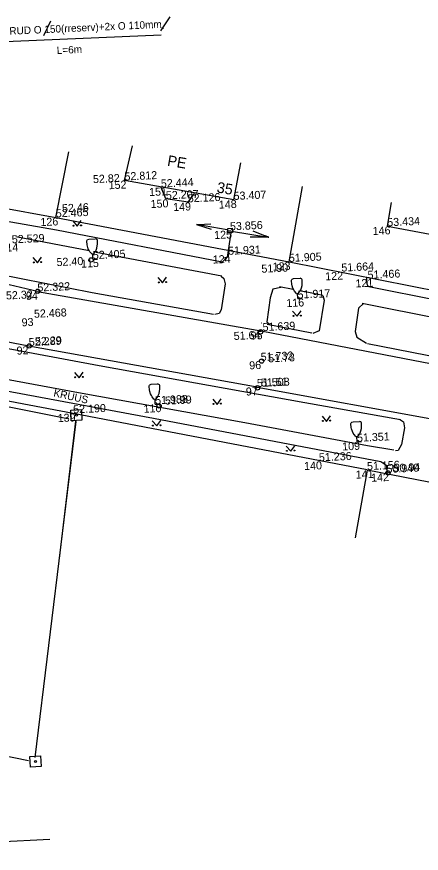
# Model space of a CAD drawing. Extents: x 640543 to 641010, y 6455892 to 6456340.
# Drawn here: x 640783.2 to 640820.9, y 6456186.4 to 6456264.4 of the extents above; entities that cross this region are included whole.
import ezdxf

# ---------------------------------------------------------------- set-up
doc = ezdxf.new("R2010")
doc.units = 0
for name, color, linetype in [('Level 1', 7, 'Continuous'), ('Level 10', 7, 'Continuous'), ('Level 21', 7, 'Continuous'), ('Level 28', 7, 'Continuous'), ('Level 3', 7, 'Continuous'), ('Level 30', 7, 'Continuous'), ('Level 40', 7, 'Continuous'), ('Level 41', 7, 'Continuous'), ('Level 57', 7, 'Continuous'), ('Level 58', 7, 'Continuous'), ('Level 59', 7, 'Continuous'), ('Level 60', 7, 'Continuous'), ('Level 62', 7, 'Continuous'), ('Level 63', 7, 'Continuous')]:
    doc.layers.add(name, color=color, linetype=linetype)

msp = doc.modelspace()

# ---------------------------------------------------------------- linework, layer by layer
at = {"layer": 'Level 1'}
for p, q in [((640797.457, 6456264.448), (640796.592, 6456263.141)), ((640786.312, 6456264.042), (640785.655, 6456262.676)), ((640779.577, 6456262.043), (640796.636, 6456262.751)), ((640793.237, 6456249.159), (640793.971, 6456252.411)), ((640803.421, 6456247.342), (640804.082, 6456250.822)), ((640793.237, 6456249.159), (640793.349, 6456249.238)), ((640803.421, 6456247.342), (640793.237, 6456249.159)), ((640797.083, 6456247.455), (640796.635, 6456248.506)), ((640799.163, 6456247.144), (640799.76, 6456247.937)), ((640799.163, 6456247.144), (640797.083, 6456247.455)), ((640817.762, 6456244.883), (640818.143, 6456247.095)), ((640802.8, 6456244.544), (640799.949, 6456245.051)), ((640799.949, 6456245.051), (640801.312, 6456244.618)), ((640800.09, 6456245.057), (640801.29, 6456245.112)), ((640817.762, 6456244.883), (640828.834, 6456242.808)), ((640803.219, 6456244.431), (640806.638, 6456243.879)), ((640805.198, 6456244.45), (640806.493, 6456243.944)), ((640806.567, 6456243.876), (640804.941, 6456243.873)), ((640806.708, 6456243.883), (640806.349, 6456244.008)), ((640806.638, 6456243.879), (640806.708, 6456243.883)), ((640759.155, 6456200.105), (640784.27, 6456195.027)), ((640760.636, 6456186.362), (640786.249, 6456187.672))]:
    msp.add_line(p, q, dxfattribs=at)
at = {"layer": 'Level 10'}
for p, q in [((640789.899, 6456243.695), (640790.496, 6456243.722)), ((640790.162, 6456242.31), (640790.361, 6456242.319)), ((640790.284, 6456241.817), (640790.261, 6456242.315)), ((640790.284, 6456241.817), (640790.682, 6456241.835)), ((640809.008, 6456240.012), (640809.605, 6456240.039)), ((640809.271, 6456238.627), (640809.47, 6456238.637)), ((640809.393, 6456238.134), (640809.37, 6456238.632)), ((640809.393, 6456238.134), (640809.791, 6456238.152)), ((640795.713, 6456230.148), (640796.31, 6456230.176)), ((640772.855, 6456229.909), (640787.892, 6456226.958)), ((640795.976, 6456228.764), (640796.175, 6456228.773)), ((640796.098, 6456228.271), (640796.075, 6456228.768)), ((640796.098, 6456228.271), (640796.496, 6456228.289)), ((640814.552, 6456226.645), (640815.149, 6456226.672)), ((640814.814, 6456225.26), (640815.014, 6456225.269)), ((640814.937, 6456224.767), (640814.914, 6456225.265)), ((640814.937, 6456224.767), (640815.335, 6456224.785))]:
    msp.add_line(p, q, dxfattribs=at)
for points in [[(640790.162, 6456242.31), (640789.994, 6456242.515), (640789.925, 6456242.623), (640789.84, 6456242.794), (640789.769, 6456243.016), (640789.738, 6456243.17), (640789.709, 6456243.487), (640789.709, 6456243.528), (640789.735, 6456243.601), (640789.774, 6456243.639), (640789.899, 6456243.695)], [(640790.361, 6456242.319), (640790.509, 6456242.539), (640790.568, 6456242.653), (640790.637, 6456242.831), (640790.687, 6456243.058), (640790.704, 6456243.214), (640790.704, 6456243.532), (640790.7, 6456243.573), (640790.668, 6456243.643), (640790.626, 6456243.678), (640790.496, 6456243.722)], [(640809.271, 6456238.627), (640809.103, 6456238.832), (640809.034, 6456238.941), (640808.949, 6456239.112), (640808.878, 6456239.333), (640808.847, 6456239.487), (640808.818, 6456239.804), (640808.818, 6456239.845), (640808.844, 6456239.918), (640808.883, 6456239.957), (640809.008, 6456240.012)], [(640809.47, 6456238.637), (640809.618, 6456238.856), (640809.677, 6456238.97), (640809.746, 6456239.148), (640809.796, 6456239.375), (640809.813, 6456239.531), (640809.813, 6456239.849), (640809.81, 6456239.891), (640809.777, 6456239.96), (640809.735, 6456239.995), (640809.605, 6456240.039)], [(640795.976, 6456228.764), (640795.808, 6456228.969), (640795.739, 6456229.077), (640795.654, 6456229.248), (640795.583, 6456229.469), (640795.553, 6456229.624), (640795.523, 6456229.94), (640795.523, 6456229.982), (640795.55, 6456230.054), (640795.588, 6456230.093), (640795.713, 6456230.148)], [(640796.175, 6456228.773), (640796.323, 6456228.992), (640796.382, 6456229.106), (640796.451, 6456229.284), (640796.502, 6456229.511), (640796.518, 6456229.668), (640796.519, 6456229.986), (640796.515, 6456230.027), (640796.482, 6456230.097), (640796.44, 6456230.132), (640796.31, 6456230.176)], [(640814.814, 6456225.26), (640814.647, 6456225.465), (640814.578, 6456225.573), (640814.493, 6456225.744), (640814.422, 6456225.966), (640814.391, 6456226.12), (640814.362, 6456226.437), (640814.362, 6456226.478), (640814.388, 6456226.551), (640814.427, 6456226.589), (640814.552, 6456226.645)], [(640815.014, 6456225.269), (640815.162, 6456225.488), (640815.221, 6456225.603), (640815.289, 6456225.781), (640815.34, 6456226.008), (640815.357, 6456226.164), (640815.357, 6456226.482), (640815.353, 6456226.523), (640815.321, 6456226.593), (640815.279, 6456226.628), (640815.149, 6456226.672)]]:
    msp.add_lwpolyline(points, dxfattribs=at)
at = {"layer": 'Level 21'}
for p, q in [((640786.89, 6456244.529), (640763.727, 6456248.581)), ((640802.344, 6456241.544), (640786.89, 6456244.529)), ((640803.141, 6456244.277), (640802.82, 6456241.991)), ((640802.82, 6456241.991), (640802.344, 6456241.544))]:
    msp.add_line(p, q, dxfattribs=at)
at = {"layer": 'Level 28'}
for p, q in [((640786.824, 6456245.714), (640788.025, 6456251.834)), ((640764.003, 6456249.886), (640786.824, 6456245.714)), ((640808.582, 6456241.557), (640809.846, 6456248.591)), ((640786.824, 6456245.714), (640808.582, 6456241.557)), ((640808.582, 6456241.557), (640835.422, 6456236.282)), ((640788.45, 6456227.419), (640759.691, 6456232.763)), ((640815.884, 6456222.168), (640788.45, 6456227.419)), ((640787.156, 6456213.89), (640788.699, 6456226.699)), ((640815.872, 6456222.124), (640814.758, 6456215.817)), ((640843.494, 6456216.736), (640815.872, 6456222.124))]:
    msp.add_line(p, q, dxfattribs=at)
at = {"layer": 'Level 3'}
msp.add_lwpolyline([(640802.864, 6456244.689), (640803.285, 6456244.708), (640803.303, 6456244.321), (640802.881, 6456244.301)], close=True, dxfattribs=at)
for centre in [(640790.106, 6456241.748), (640785.133, 6456238.824), (640805.928, 6456235.036), (640784.338, 6456233.714), (640806.017, 6456232.308), (640805.635, 6456229.806), (640796.454, 6456228.118), (640817.811, 6456221.863)]:
    msp.add_circle(centre, 0.204, dxfattribs=at)
at = {"layer": 'Level 30'}
for p, q in [((640785.111, 6456238.793), (640761.218, 6456244.385)), ((640789.915, 6456242.594), (640783.075, 6456243.907)), ((640802.309, 6456240.238), (640790.594, 6456242.448)), ((640802.953, 6456242.543), (640802.871, 6456242.009)), ((640802.871, 6456242.009), (640802.486, 6456241.921)), ((640780.206, 6456240.682), (640790.214, 6456238.71)), ((640802.241, 6456240.226), (640802.498, 6456240.025)), ((640815.818, 6456240.138), (640815.847, 6456239.503)), ((640802.628, 6456239.501), (640802.243, 6456237.078)), ((640802.498, 6456240.025), (640802.628, 6456239.501)), ((640815.847, 6456239.503), (640815.925, 6456239.329)), ((640785.111, 6456238.793), (640806.124, 6456235.104)), ((640790.214, 6456238.71), (640801.516, 6456236.676)), ((640807.067, 6456239.031), (640806.822, 6456238.207)), ((640807.803, 6456239.171), (640807.067, 6456239.031)), ((640808.972, 6456238.981), (640807.699, 6456239.221)), ((640810.541, 6456238.663), (640809.721, 6456238.838)), ((640811.724, 6456238.427), (640810.541, 6456238.663)), ((640815.858, 6456239.312), (640835.777, 6456235.279)), ((640784.311, 6456233.7), (640759.419, 6456238.376)), ((640806.822, 6456238.207), (640806.5, 6456235.964)), ((640811.852, 6456237.977), (640811.381, 6456235.126)), ((640811.725, 6456238.431), (640811.852, 6456237.977)), ((640802.243, 6456237.078), (640802.046, 6456236.751)), ((640815.066, 6456237.239), (640814.741, 6456235.067)), ((640815.541, 6456237.685), (640815.066, 6456237.239)), ((640829.677, 6456234.84), (640815.42, 6456237.688)), ((640802.046, 6456236.751), (640801.661, 6456236.663)), ((640805.983, 6456235.872), (640806.018, 6456235.866)), ((640806.5, 6456235.964), (640806.757, 6456235.764)), ((640806.555, 6456235.761), (640810.708, 6456234.954)), ((640790.859, 6456231.873), (640775.37, 6456234.768)), ((640806.124, 6456235.104), (640831.728, 6456230.156)), ((640811.381, 6456235.126), (640810.791, 6456234.887)), ((640814.741, 6456235.067), (640814.907, 6456234.544)), ((640814.907, 6456234.544), (640815.816, 6456233.985)), ((640815.89, 6456233.947), (640832.197, 6456230.777)), ((640788.925, 6456229.34), (640766.492, 6456233.502)), ((640805.598, 6456229.879), (640784.311, 6456233.7)), ((640810.053, 6456228.405), (640790.859, 6456231.873)), ((640795.928, 6456226.937), (640777.482, 6456230.365)), ((640804.447, 6456226.554), (640788.925, 6456229.34)), ((640805.598, 6456229.879), (640830.123, 6456225.403)), ((640818.987, 6456226.823), (640810.053, 6456228.405)), ((640817.153, 6456222.891), (640795.928, 6456226.937)), ((640818.886, 6456226.889), (640819.252, 6456226.623)), ((640815.892, 6456224.388), (640804.447, 6456226.554)), ((640819.348, 6456226.062), (640819.065, 6456224.528)), ((640819.252, 6456226.623), (640819.348, 6456226.062)), ((640819.065, 6456224.528), (640818.773, 6456223.949)), ((640818.351, 6456223.98), (640815.892, 6456224.388)), ((640818.773, 6456223.949), (640818.526, 6456223.938)), ((640817.7, 6456222.527), (640817.153, 6456222.891)), ((640817.732, 6456221.821), (640817.7, 6456222.527))]:
    msp.add_line(p, q, dxfattribs=at)
at = {"layer": 'Level 40'}
msp.add_line((640788.672, 6456226.675), (640784.872, 6456195.312), dxfattribs=at)
at = {"layer": 'Level 41'}
for p, q in [((640788.4, 6456245.387), (640788.824, 6456244.902)), ((640788.824, 6456244.902), (640789.197, 6456245.423)), ((640784.684, 6456241.965), (640785.108, 6456241.48)), ((640785.108, 6456241.48), (640785.48, 6456242.001)), ((640796.77, 6456239.611), (640797.143, 6456240.132)), ((640796.346, 6456240.096), (640796.77, 6456239.611)), ((640809.34, 6456236.483), (640809.712, 6456237.004)), ((640808.915, 6456236.968), (640809.34, 6456236.483)), ((640788.562, 6456231.235), (640788.986, 6456230.751)), ((640788.986, 6456230.751), (640789.359, 6456231.272)), ((640801.458, 6456228.749), (640801.882, 6456228.264)), ((640801.882, 6456228.264), (640802.254, 6456228.785)), ((640811.665, 6456227.165), (640812.089, 6456226.68)), ((640812.089, 6456226.68), (640812.461, 6456227.201)), ((640795.813, 6456226.731), (640796.237, 6456226.246)), ((640796.237, 6456226.246), (640796.609, 6456226.767)), ((640808.319, 6456224.371), (640808.743, 6456223.886)), ((640808.743, 6456223.886), (640809.115, 6456224.407))]:
    msp.add_line(p, q, dxfattribs=at)
for centre, radius in [((640788.47, 6456244.941), 0.0427), ((640789.167, 6456244.973), 0.0451), ((640784.754, 6456241.519), 0.0427), ((640785.451, 6456241.551), 0.0451), ((640796.416, 6456239.65), 0.0427), ((640797.113, 6456239.682), 0.0451), ((640808.986, 6456236.522), 0.0427), ((640809.682, 6456236.554), 0.0451), ((640788.632, 6456230.79), 0.0427), ((640789.329, 6456230.821), 0.0451), ((640801.528, 6456228.303), 0.0427), ((640802.225, 6456228.335), 0.0451), ((640795.883, 6456226.285), 0.0427), ((640796.58, 6456226.317), 0.0451), ((640811.735, 6456226.719), 0.0427), ((640812.432, 6456226.751), 0.0451), ((640808.389, 6456223.925), 0.0427), ((640809.086, 6456223.957), 0.0451)]:
    msp.add_circle(centre, radius, dxfattribs=at)
at = {"layer": 'Level 60'}
for points in [[(640788.214, 6456227.726), (640789.209, 6456227.772), (640789.254, 6456226.776), (640788.259, 6456226.731)], [(640784.402, 6456195.402), (640785.397, 6456195.447), (640785.442, 6456194.452), (640784.447, 6456194.407)]]:
    msp.add_lwpolyline(points, close=True, dxfattribs=at)
for centre in [(640788.734, 6456227.251), (640784.922, 6456194.927)]:
    msp.add_circle(centre, 0.0905, dxfattribs=at)

# ---------------------------------------------------------------- texts
at = {"layer": 'Level 57'}
for s, height, rotation, p in [('PVC TORUD O 150(rreserv)+2x O 110mm,', 0.69754, 2.61257, (640779.03, 6456262.607)), ('L=6m', 0.6975, 2.61257, (640786.919, 6456260.965)), ('KRUUS', 0.6975, 347.61257, (640786.557, 6456229.02))]:
    msp.add_text(s, height=height, rotation=rotation, dxfattribs=at).set_placement(p)
at = {"layer": 'Level 58'}
for s, p in [('PE', (640797.169, 6456250.548)), ('35', (640801.789, 6456248.054))]:
    msp.add_text(s, height=0.9965, rotation=350.61257, dxfattribs=at).set_placement(p)
at = {"layer": 'Level 59'}
for s, p in [('52.82', (640790.299, 6456248.913)), ('52.46', (640787.409, 6456246.191)), ('52.40', (640786.898, 6456241.166)), ('51.90', (640806.017, 6456240.548)), ('52.32', (640782.179, 6456238.051)), ('52.29', (640784.891, 6456233.774)), ('51.64', (640803.429, 6456234.271)), ('51.73', (640806.645, 6456232.182)), ('51.51', (640805.968, 6456229.916)), ('51.99', (640797.014, 6456228.238)), ('50.94', (640818.344, 6456221.942))]:
    msp.add_text(s, height=0.7474, rotation=2.61257, dxfattribs=at).set_placement(p)
at = {"layer": 'Level 62'}
for s, p in [('152', (640791.76, 6456248.343)), ('151', (640795.535, 6456247.708)), ('150', (640795.677, 6456246.588)), ('148', (640802.044, 6456246.531)), ('149', (640797.781, 6456246.304)), ('126', (640785.394, 6456244.901)), ('146', (640816.403, 6456244.073)), ('125', (640801.606, 6456243.689)), ('114', (640781.671, 6456242.493)), ('115', (640789.183, 6456241.019)), ('124', (640801.478, 6456241.405)), ('123', (640807.07, 6456240.74)), ('122', (640811.974, 6456239.838)), ('121', (640814.8, 6456239.177)), ('94', (640784.046, 6456237.996)), ('116', (640808.339, 6456237.338)), ('93', (640783.642, 6456235.542)), ('95', (640805.011, 6456234.305)), ('92', (640783.175, 6456232.9)), ('96', (640804.883, 6456231.525)), ('97', (640804.568, 6456229.084)), ('110', (640795.021, 6456227.473)), ('139', (640787.009, 6456226.605)), ('109', (640813.554, 6456223.956)), ('140', (640810.001, 6456222.134)), ('141', (640814.819, 6456221.328)), ('142', (640816.254, 6456221.037))]:
    msp.add_text(s, height=0.7474, rotation=2.61257, dxfattribs=at).set_placement(p)
at = {"layer": 'Level 63'}
for s, p in [('52.812', (640793.237, 6456249.159)), ('52.444', (640796.635, 6456248.506)), ('52.207', (640797.106, 6456247.401)), ('52.126', (640799.141, 6456247.114)), ('53.407', (640803.421, 6456247.342)), ('52.465', (640786.824, 6456245.714)), ('53.434', (640817.762, 6456244.883)), ('53.856', (640803.083, 6456244.505)), ('52.529', (640782.724, 6456243.29)), ('52.405', (640790.284, 6456241.817)), ('51.931', (640802.908, 6456242.219)), ('51.905', (640808.582, 6456241.557)), ('51.664', (640813.475, 6456240.655)), ('51.466', (640815.924, 6456239.977)), ('52.322', (640785.111, 6456238.793)), ('51.917', (640809.393, 6456238.134)), ('52.468', (640784.79, 6456236.342)), ('51.639', (640806.124, 6456235.104)), ('52.289', (640784.311, 6456233.7)), ('51.732', (640805.948, 6456232.322)), ('51.508', (640805.598, 6456229.879)), ('51.988', (640796.098, 6456228.271)), ('52.190', (640788.45, 6456227.419)), ('51.351', (640814.937, 6456224.767)), ('51.236', (640811.384, 6456222.945)), ('51.156', (640815.872, 6456222.124)), ('50.940', (640817.683, 6456221.851))]:
    msp.add_text(s, height=0.7474, rotation=2.61257, dxfattribs=at).set_placement(p)

doc.saveas('drawing.dxf')
